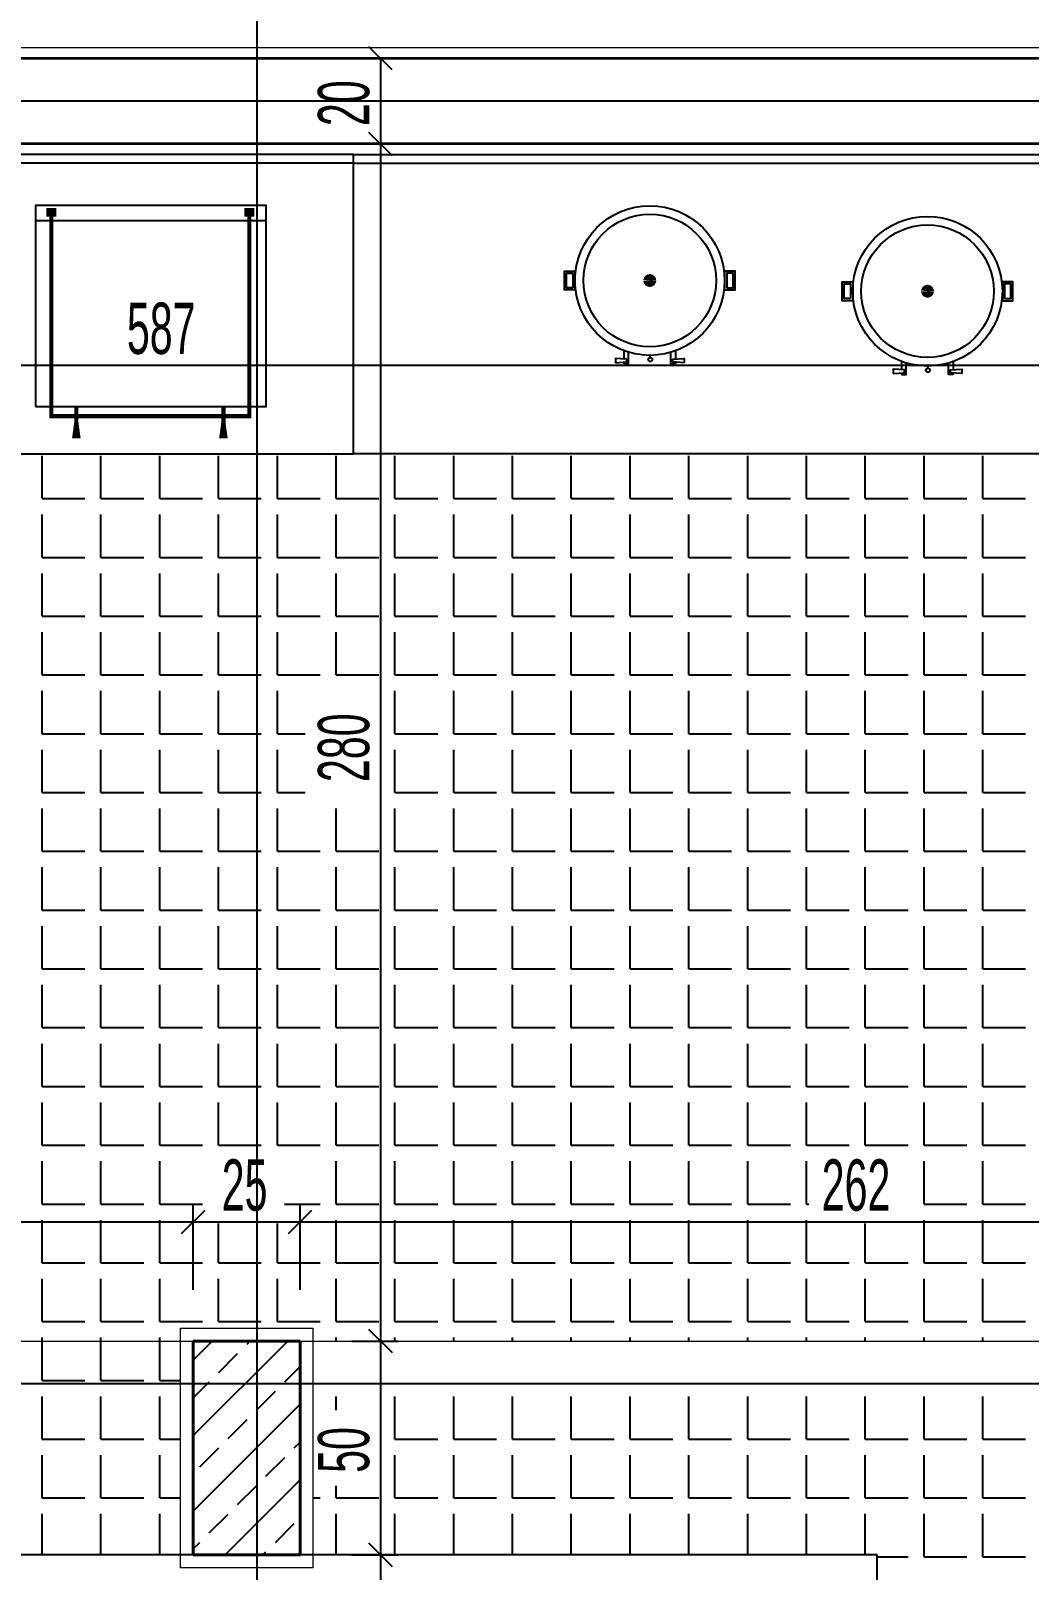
# Model space of a CAD drawing. Header units: inches. Extents: x -7543 to -822, y 102837 to 190349.
# Drawn here: x -836.40287 to -836.37952, y 102836.98463 to 102837.02064 of the extents above; entities that cross this region are included whole.
import ezdxf

# ---------------------------------------------------------------- set-up
doc = ezdxf.new("R2010")
doc.units = ezdxf.units.IN
doc.header["$MEASUREMENT"] = 0
doc.linetypes.add('__ZG_T_P__9', pattern=[22, 1, -10, 1, -10])
doc.linetypes.add('DASHDOTX2', pattern=[2, 1, -0.5, 0, -0.5])
doc.layers.get('0').update_dxf_attribs({"lineweight": 25})
doc.layers.get('Defpoints').update_dxf_attribs({"lineweight": 25})
for name, color, linetype, lineweight in [('AKS', 1, 'Continuous', 25), ('ICOL', 55, 'Continuous', 25), ('İZ DÜŞÜM', 253, 'Continuous', 20), ('KOLON', 2, 'Continuous', 40), ('SIVA', 150, 'Continuous', 15), ('TARAMA', 8, 'Continuous', 25)]:
    doc.layers.add(name, color=color, linetype=linetype, lineweight=lineweight)
doc.layers.add('DUVAR', color=7, linetype='Continuous', lineweight=35, true_color=0xfc4642)
doc.layers.add('TEFRİŞ', color=7, linetype='Continuous', lineweight=25, true_color=0x78462c)
doc.styles.add('OLCU', font='tromand.shx', dxfattribs={"width": 0.6, "height": 12})

msp = doc.modelspace()

# ---------------------------------------------------------------- linework, layer by layer
for q in [(-836.409322, 102837.017544), (-836.375322, 102837.017544)]:
    msp.add_line((-836.395322, 102837.017544), q)
for points in [[(-836.395322, 102837.010744), (-836.395322, 102837.017744), (-836.409322, 102837.017744), (-836.409322, 102837.010744)], [(-836.395322, 102837.010744), (-836.395322, 102837.017744), (-836.375322, 102837.017744), (-836.375322, 102837.010744)], [(-836.402762, 102837.011856), (-836.397362, 102837.011856), (-836.397362, 102837.016556), (-836.402762, 102837.016556)], [(-836.390143, 102837.014578), (-836.390391, 102837.014578), (-836.390391, 102837.01502), (-836.390143, 102837.01502)], [(-836.386643, 102837.014578), (-836.386395, 102837.014578), (-836.386395, 102837.01502), (-836.386643, 102837.01502)], [(-836.390193, 102837.014628), (-836.390341, 102837.014628), (-836.390341, 102837.01497), (-836.390193, 102837.01497)], [(-836.386593, 102837.014628), (-836.386445, 102837.014628), (-836.386445, 102837.01497), (-836.386593, 102837.01497)], [(-836.383648, 102837.014328), (-836.383897, 102837.014328), (-836.383897, 102837.01477), (-836.383648, 102837.01477)], [(-836.383698, 102837.014378), (-836.383847, 102837.014378), (-836.383847, 102837.01472), (-836.383698, 102837.01472)], [(-836.380148, 102837.014328), (-836.3799, 102837.014328), (-836.3799, 102837.01477), (-836.380148, 102837.01477)], [(-836.380098, 102837.014378), (-836.37995, 102837.014378), (-836.37995, 102837.01472), (-836.380098, 102837.01472)], [(-836.389196, 102837.012873), (-836.38893, 102837.012894), (-836.38893, 102837.012957), (-836.389196, 102837.012977)], [(-836.38759, 102837.012873), (-836.387856, 102837.012894), (-836.387856, 102837.012957), (-836.38759, 102837.012977)], [(-836.382701, 102837.012623), (-836.382435, 102837.012644), (-836.382435, 102837.012707), (-836.382701, 102837.012727)], [(-836.381095, 102837.012623), (-836.381361, 102837.012644), (-836.381361, 102837.012707), (-836.381095, 102837.012727)]]:
    msp.add_lwpolyline(points, close=True)
for points, const_width in [([(-836.402507, 102837.016395), (-836.402273, 102837.016395)], 0.0002), ([(-836.397643, 102837.016395), (-836.397876, 102837.016395)], 0.0002), ([(-836.40239, 102837.016363), (-836.40239, 102837.011626), (-836.400075, 102837.011626)], 0.0001), ([(-836.397759, 102837.016363), (-836.397759, 102837.011626), (-836.400075, 102837.011626)], 0.0001)]:
    msp.add_lwpolyline(points, dxfattribs=dict(const_width=const_width))
for points in [[(-836.397362, 102837.016193), (-836.402762, 102837.016193)], [(-836.389003, 102837.013159), (-836.389003, 102837.012962)], [(-836.389003, 102837.012853), (-836.388894, 102837.012853), (-836.388894, 102837.013122)], [(-836.389003, 102837.012888), (-836.389003, 102837.012853)], [(-836.388388, 102837.012998), (-836.388388, 102837.013049)], [(-836.387795, 102837.012853), (-836.387904, 102837.012853), (-836.387904, 102837.013119)], [(-836.387795, 102837.013154), (-836.387795, 102837.012961)], [(-836.387795, 102837.012889), (-836.387795, 102837.012853)], [(-836.382509, 102837.012909), (-836.382509, 102837.012712)], [(-836.382509, 102837.012603), (-836.3824, 102837.012603), (-836.3824, 102837.012872)], [(-836.381301, 102837.012603), (-836.38141, 102837.012603), (-836.38141, 102837.012869)], [(-836.381301, 102837.012904), (-836.381301, 102837.012711)], [(-836.382509, 102837.012638), (-836.382509, 102837.012603)], [(-836.381894, 102837.012748), (-836.381894, 102837.012799)], [(-836.381301, 102837.012639), (-836.381301, 102837.012603)]]:
    msp.add_lwpolyline(points)
at = {"const_width": 0.00015}
for points in [[(-836.388468, 102837.014799, 1), (-836.388318, 102837.014799, 1)], [(-836.381973, 102837.014549, 1), (-836.381823, 102837.014549, 1)]]:
    msp.add_lwpolyline(points, format="xyb", close=True, dxfattribs=at)
for points in [[(-836.401805, 102837.011856, 0.0001, 0.0001, 0), (-836.401805, 102837.011479, 0.0001, 0.0002, 0), (-836.401805, 102837.011108, 0.0002, 0.0002, 0)], [(-836.398366, 102837.011856, 0.0001, 0.0001, 0), (-836.398366, 102837.011479, 0.0001, 0.0002, 0), (-836.398366, 102837.011108, 0.0002, 0.0002, 0)]]:
    msp.add_lwpolyline(points, format="xyseb")
for centre, radius in [((-836.388393, 102837.014799), 0.00175), ((-836.388393, 102837.014799), 0.00155), ((-836.381898, 102837.014549), 0.00175), ((-836.381898, 102837.014549), 0.00155), ((-836.388382, 102837.012951), 0.0000469), ((-836.381888, 102837.012701), 0.0000469)]:
    msp.add_circle(centre, radius)
at = {"layer": 'AKS', "linetype": 'DASHDOTX2', "ltscale": 10}
for p, q in [((-836.397578, 102836.79642), (-836.397578, 102837.030376)), ((-836.34219, 102837.018994), (-836.544072, 102837.018994)), ((-836.34219, 102836.988993), (-836.544572, 102836.988993))]:
    msp.add_line(p, q, dxfattribs=at)
at = {"layer": 'Defpoints', "color": 6}
msp.add_line((-836.725822, 102837.019993), (-836.368322, 102837.019993), dxfattribs=at)
at = {"layer": 'Defpoints', "color": 3}
msp.add_line((-836.370322, 102837.017994), (-836.429072, 102837.017994), dxfattribs=at)
at = {"layer": 'DUVAR'}
for p, q in [((-836.353322, 102837.019994), (-836.429072, 102837.019994)), ((-836.370322, 102837.017994), (-836.429072, 102837.017994))]:
    msp.add_line(p, q, dxfattribs=at)
at = {"layer": 'ICOL'}
for p, q in [((-836.394422, 102837.019724), (-836.394962, 102837.020264)), ((-836.3981, 102837.019994), (-836.394272, 102837.019994)), ((-836.394692, 102837.019994), (-836.394692, 102837.017994)), ((-836.394962, 102837.018264), (-836.394422, 102837.017724)), ((-836.394422, 102837.017724), (-836.394962, 102837.018264)), ((-836.3981, 102837.017994), (-836.394272, 102837.017994)), ((-836.3981, 102837.017994), (-836.394272, 102837.017994)), ((-836.394692, 102837.017994), (-836.394692, 102836.989993)), ((-836.429072, 102837.012818), (-836.370322, 102837.012818)), ((-836.399342, 102836.992509), (-836.398802, 102836.993049)), ((-836.398802, 102836.993049), (-836.399342, 102836.992509)), ((-836.399072, 102836.991193), (-836.399072, 102836.993199)), ((-836.399072, 102836.991193), (-836.399072, 102836.993199)), ((-836.396842, 102836.992509), (-836.396302, 102836.993049)), ((-836.396302, 102836.993049), (-836.396842, 102836.992509)), ((-836.396572, 102836.991193), (-836.396572, 102836.993199)), ((-836.396572, 102836.991193), (-836.396572, 102836.993199)), ((-836.426572, 102836.992779), (-836.399072, 102836.992779)), ((-836.399072, 102836.992779), (-836.396572, 102836.992779)), ((-836.396572, 102836.992779), (-836.370322, 102836.992779)), ((-836.394962, 102836.990263), (-836.394422, 102836.989723)), ((-836.394422, 102836.989723), (-836.394962, 102836.990263)), ((-836.395372, 102836.989993), (-836.394272, 102836.989993)), ((-836.395372, 102836.989993), (-836.394272, 102836.989993)), ((-836.394692, 102836.989993), (-836.394692, 102836.984993)), ((-836.394962, 102836.985263), (-836.394422, 102836.984723)), ((-836.394422, 102836.984723), (-836.394962, 102836.985263)), ((-836.395372, 102836.984993), (-836.394272, 102836.984993)), ((-836.395372, 102836.984993), (-836.394272, 102836.984993)), ((-836.394692, 102836.984993), (-836.394692, 102836.921927))]:
    msp.add_line(p, q, dxfattribs=at)
at = {"layer": 'İZ DÜŞÜM', "linetype": '__ZG_T_P__9'}
msp.add_line((-836.459572, 102836.989993), (-836.353322, 102836.989993), dxfattribs=at)
at = {"layer": 'KOLON'}
for p, q in [((-836.399072, 102836.989993), (-836.396572, 102836.989993)), ((-836.399072, 102836.984993), (-836.399072, 102836.989993)), ((-836.399072, 102836.989993), (-836.396572, 102836.989993)), ((-836.399072, 102836.984993), (-836.399072, 102836.989993)), ((-836.399072, 102836.989993), (-836.396572, 102836.989993)), ((-836.399072, 102836.984993), (-836.399072, 102836.989993)), ((-836.399072, 102836.989993), (-836.396572, 102836.989993)), ((-836.399072, 102836.984993), (-836.399072, 102836.989993)), ((-836.396572, 102836.989993), (-836.396572, 102836.984993)), ((-836.396572, 102836.989993), (-836.396572, 102836.984993)), ((-836.396572, 102836.989993), (-836.396572, 102836.984993)), ((-836.396572, 102836.989993), (-836.396572, 102836.984993)), ((-836.396572, 102836.984993), (-836.399072, 102836.984993)), ((-836.396572, 102836.984993), (-836.399072, 102836.984993)), ((-836.396572, 102836.984993), (-836.399072, 102836.984993)), ((-836.396572, 102836.984993), (-836.399072, 102836.984993))]:
    msp.add_line(p, q, dxfattribs=at)
at = {"layer": 'SIVA'}
for p, q in [((-836.353072, 102837.020244), (-836.459772, 102837.020244)), ((-836.428822, 102837.017744), (-836.370572, 102837.017744)), ((-836.399372, 102836.990293), (-836.396272, 102836.990293)), ((-836.399372, 102836.984693), (-836.399372, 102836.990293)), ((-836.396272, 102836.990293), (-836.396272, 102836.984693)), ((-836.396272, 102836.984693), (-836.399372, 102836.984693))]:
    msp.add_line(p, q, dxfattribs=at)
at = {"layer": 'TARAMA'}
for p, q in [((-836.402604, 102837.009699), (-836.402604, 102837.010699)), ((-836.401229, 102837.009699), (-836.401229, 102837.010699)), ((-836.399854, 102837.009699), (-836.399854, 102837.010699)), ((-836.398479, 102837.009699), (-836.398479, 102837.010699)), ((-836.397104, 102837.009699), (-836.397104, 102837.010699)), ((-836.395729, 102837.009699), (-836.395729, 102837.010699)), ((-836.394354, 102837.009699), (-836.394354, 102837.010699)), ((-836.392979, 102837.009699), (-836.392979, 102837.010699)), ((-836.391604, 102837.009699), (-836.391604, 102837.010699)), ((-836.390229, 102837.009699), (-836.390229, 102837.010699)), ((-836.388854, 102837.009699), (-836.388854, 102837.010699)), ((-836.387479, 102837.009699), (-836.387479, 102837.010699)), ((-836.386104, 102837.009699), (-836.386104, 102837.010699)), ((-836.384729, 102837.009699), (-836.384729, 102837.010699)), ((-836.383354, 102837.009699), (-836.383354, 102837.010699)), ((-836.381979, 102837.009699), (-836.381979, 102837.010699)), ((-836.380604, 102837.009699), (-836.380604, 102837.010699)), ((-836.402604, 102837.009699), (-836.401604, 102837.009699)), ((-836.401229, 102837.009699), (-836.400229, 102837.009699)), ((-836.399854, 102837.009699), (-836.398854, 102837.009699)), ((-836.398479, 102837.009699), (-836.397578, 102837.009699)), ((-836.397578, 102837.009699), (-836.397479, 102837.009699)), ((-836.397104, 102837.009699), (-836.396104, 102837.009699)), ((-836.395729, 102837.009699), (-836.394729, 102837.009699)), ((-836.394354, 102837.009699), (-836.393354, 102837.009699)), ((-836.392979, 102837.009699), (-836.391979, 102837.009699)), ((-836.391604, 102837.009699), (-836.390604, 102837.009699)), ((-836.390229, 102837.009699), (-836.389229, 102837.009699)), ((-836.388854, 102837.009699), (-836.387854, 102837.009699)), ((-836.387479, 102837.009699), (-836.386479, 102837.009699)), ((-836.386104, 102837.009699), (-836.385104, 102837.009699)), ((-836.384729, 102837.009699), (-836.383729, 102837.009699)), ((-836.383354, 102837.009699), (-836.382354, 102837.009699)), ((-836.381979, 102837.009699), (-836.380979, 102837.009699)), ((-836.380604, 102837.009699), (-836.379604, 102837.009699)), ((-836.402604, 102837.008324), (-836.402604, 102837.009324)), ((-836.401229, 102837.008324), (-836.401229, 102837.009324)), ((-836.399854, 102837.008324), (-836.399854, 102837.009324)), ((-836.398479, 102837.008324), (-836.398479, 102837.009324)), ((-836.397104, 102837.008324), (-836.397104, 102837.009324)), ((-836.395729, 102837.008324), (-836.395729, 102837.009324)), ((-836.394354, 102837.008324), (-836.394354, 102837.009324)), ((-836.392979, 102837.008324), (-836.392979, 102837.009324)), ((-836.391604, 102837.008324), (-836.391604, 102837.009324)), ((-836.390229, 102837.008324), (-836.390229, 102837.009324)), ((-836.388854, 102837.008324), (-836.388854, 102837.009324)), ((-836.387479, 102837.008324), (-836.387479, 102837.009324)), ((-836.386104, 102837.008324), (-836.386104, 102837.009324)), ((-836.384729, 102837.008324), (-836.384729, 102837.009324)), ((-836.383354, 102837.008324), (-836.383354, 102837.009324)), ((-836.381979, 102837.008324), (-836.381979, 102837.009324)), ((-836.380604, 102837.008324), (-836.380604, 102837.009324)), ((-836.402604, 102837.008324), (-836.401604, 102837.008324)), ((-836.401229, 102837.008324), (-836.400229, 102837.008324)), ((-836.399854, 102837.008324), (-836.398854, 102837.008324)), ((-836.398479, 102837.008324), (-836.397578, 102837.008324)), ((-836.397578, 102837.008324), (-836.397479, 102837.008324)), ((-836.397104, 102837.008324), (-836.396104, 102837.008324)), ((-836.395729, 102837.008324), (-836.394729, 102837.008324)), ((-836.394354, 102837.008324), (-836.393354, 102837.008324)), ((-836.392979, 102837.008324), (-836.391979, 102837.008324)), ((-836.391604, 102837.008324), (-836.390604, 102837.008324)), ((-836.390229, 102837.008324), (-836.389229, 102837.008324)), ((-836.388854, 102837.008324), (-836.387854, 102837.008324)), ((-836.387479, 102837.008324), (-836.386479, 102837.008324)), ((-836.386104, 102837.008324), (-836.385104, 102837.008324)), ((-836.384729, 102837.008324), (-836.383729, 102837.008324)), ((-836.383354, 102837.008324), (-836.382354, 102837.008324)), ((-836.381979, 102837.008324), (-836.380979, 102837.008324)), ((-836.380604, 102837.008324), (-836.379604, 102837.008324)), ((-836.402604, 102837.006949), (-836.402604, 102837.007949)), ((-836.401229, 102837.006949), (-836.401229, 102837.007949)), ((-836.399854, 102837.006949), (-836.399854, 102837.007949)), ((-836.398479, 102837.006949), (-836.398479, 102837.007949)), ((-836.397104, 102837.006949), (-836.397104, 102837.007949)), ((-836.395729, 102837.006949), (-836.395729, 102837.007949)), ((-836.394354, 102837.006949), (-836.394354, 102837.007949)), ((-836.392979, 102837.006949), (-836.392979, 102837.007949)), ((-836.391604, 102837.006949), (-836.391604, 102837.007949)), ((-836.390229, 102837.006949), (-836.390229, 102837.007949)), ((-836.388854, 102837.006949), (-836.388854, 102837.007949)), ((-836.387479, 102837.006949), (-836.387479, 102837.007949)), ((-836.386104, 102837.006949), (-836.386104, 102837.007949)), ((-836.384729, 102837.006949), (-836.384729, 102837.007949)), ((-836.383354, 102837.006949), (-836.383354, 102837.007949)), ((-836.381979, 102837.006949), (-836.381979, 102837.007949)), ((-836.380604, 102837.006949), (-836.380604, 102837.007949)), ((-836.402604, 102837.006949), (-836.401604, 102837.006949)), ((-836.401229, 102837.006949), (-836.400229, 102837.006949)), ((-836.399854, 102837.006949), (-836.398854, 102837.006949)), ((-836.398479, 102837.006949), (-836.397578, 102837.006949)), ((-836.397578, 102837.006949), (-836.397479, 102837.006949)), ((-836.397104, 102837.006949), (-836.396104, 102837.006949)), ((-836.395729, 102837.006949), (-836.394729, 102837.006949)), ((-836.394354, 102837.006949), (-836.393354, 102837.006949)), ((-836.392979, 102837.006949), (-836.391979, 102837.006949)), ((-836.391604, 102837.006949), (-836.390604, 102837.006949)), ((-836.390229, 102837.006949), (-836.389229, 102837.006949)), ((-836.388854, 102837.006949), (-836.387854, 102837.006949)), ((-836.387479, 102837.006949), (-836.386479, 102837.006949)), ((-836.386104, 102837.006949), (-836.385104, 102837.006949)), ((-836.384729, 102837.006949), (-836.383729, 102837.006949)), ((-836.383354, 102837.006949), (-836.382354, 102837.006949)), ((-836.381979, 102837.006949), (-836.380979, 102837.006949)), ((-836.380604, 102837.006949), (-836.379604, 102837.006949)), ((-836.402604, 102837.005574), (-836.402604, 102837.006574)), ((-836.401229, 102837.005574), (-836.401229, 102837.006574)), ((-836.399854, 102837.005574), (-836.399854, 102837.006574)), ((-836.398479, 102837.005574), (-836.398479, 102837.006574)), ((-836.397104, 102837.005574), (-836.397104, 102837.006574)), ((-836.395729, 102837.005574), (-836.395729, 102837.006574)), ((-836.394354, 102837.005574), (-836.394354, 102837.006574)), ((-836.392979, 102837.005574), (-836.392979, 102837.006574)), ((-836.391604, 102837.005574), (-836.391604, 102837.006574)), ((-836.390229, 102837.005574), (-836.390229, 102837.006574)), ((-836.388854, 102837.005574), (-836.388854, 102837.006574)), ((-836.387479, 102837.005574), (-836.387479, 102837.006574)), ((-836.386104, 102837.005574), (-836.386104, 102837.006574)), ((-836.384729, 102837.005574), (-836.384729, 102837.006574)), ((-836.383354, 102837.005574), (-836.383354, 102837.006574)), ((-836.381979, 102837.005574), (-836.381979, 102837.006574)), ((-836.380604, 102837.005574), (-836.380604, 102837.006574)), ((-836.402604, 102837.005574), (-836.401604, 102837.005574)), ((-836.401229, 102837.005574), (-836.400229, 102837.005574)), ((-836.399854, 102837.005574), (-836.398854, 102837.005574)), ((-836.398479, 102837.005574), (-836.397578, 102837.005574)), ((-836.397578, 102837.005574), (-836.397479, 102837.005574)), ((-836.397104, 102837.005574), (-836.396104, 102837.005574)), ((-836.395729, 102837.005574), (-836.394729, 102837.005574)), ((-836.394354, 102837.005574), (-836.393354, 102837.005574)), ((-836.392979, 102837.005574), (-836.391979, 102837.005574)), ((-836.391604, 102837.005574), (-836.390604, 102837.005574)), ((-836.390229, 102837.005574), (-836.389229, 102837.005574)), ((-836.388854, 102837.005574), (-836.387854, 102837.005574)), ((-836.387479, 102837.005574), (-836.386479, 102837.005574)), ((-836.386104, 102837.005574), (-836.385104, 102837.005574)), ((-836.384729, 102837.005574), (-836.383729, 102837.005574)), ((-836.383354, 102837.005574), (-836.382354, 102837.005574)), ((-836.381979, 102837.005574), (-836.380979, 102837.005574)), ((-836.380604, 102837.005574), (-836.379604, 102837.005574)), ((-836.402604, 102837.004199), (-836.402604, 102837.005199)), ((-836.401229, 102837.004199), (-836.401229, 102837.005199)), ((-836.399854, 102837.004199), (-836.399854, 102837.005199)), ((-836.398479, 102837.004199), (-836.398479, 102837.005199)), ((-836.397104, 102837.004199), (-836.397104, 102837.005199)), ((-836.394354, 102837.004199), (-836.394354, 102837.005199)), ((-836.392979, 102837.004199), (-836.392979, 102837.005199)), ((-836.391604, 102837.004199), (-836.391604, 102837.005199)), ((-836.390229, 102837.004199), (-836.390229, 102837.005199)), ((-836.388854, 102837.004199), (-836.388854, 102837.005199)), ((-836.387479, 102837.004199), (-836.387479, 102837.005199)), ((-836.386104, 102837.004199), (-836.386104, 102837.005199)), ((-836.384729, 102837.004199), (-836.384729, 102837.005199)), ((-836.383354, 102837.004199), (-836.383354, 102837.005199)), ((-836.381979, 102837.004199), (-836.381979, 102837.005199)), ((-836.380604, 102837.004199), (-836.380604, 102837.005199)), ((-836.402604, 102837.004199), (-836.401604, 102837.004199)), ((-836.401229, 102837.004199), (-836.400229, 102837.004199)), ((-836.399854, 102837.004199), (-836.398854, 102837.004199)), ((-836.398479, 102837.004199), (-836.397578, 102837.004199)), ((-836.397578, 102837.004199), (-836.397479, 102837.004199)), ((-836.397104, 102837.004199), (-836.396456, 102837.004199)), ((-836.394354, 102837.004199), (-836.393354, 102837.004199)), ((-836.392979, 102837.004199), (-836.391979, 102837.004199)), ((-836.391604, 102837.004199), (-836.390604, 102837.004199)), ((-836.390229, 102837.004199), (-836.389229, 102837.004199)), ((-836.388854, 102837.004199), (-836.387854, 102837.004199)), ((-836.387479, 102837.004199), (-836.386479, 102837.004199)), ((-836.386104, 102837.004199), (-836.385104, 102837.004199)), ((-836.384729, 102837.004199), (-836.383729, 102837.004199)), ((-836.383354, 102837.004199), (-836.382354, 102837.004199)), ((-836.381979, 102837.004199), (-836.380979, 102837.004199)), ((-836.380604, 102837.004199), (-836.379604, 102837.004199)), ((-836.402604, 102837.002824), (-836.402604, 102837.003824)), ((-836.401229, 102837.002824), (-836.401229, 102837.003824)), ((-836.399854, 102837.002824), (-836.399854, 102837.003824)), ((-836.398479, 102837.002824), (-836.398479, 102837.003824)), ((-836.397104, 102837.002824), (-836.397104, 102837.003824)), ((-836.394354, 102837.002824), (-836.394354, 102837.003824)), ((-836.392979, 102837.002824), (-836.392979, 102837.003824)), ((-836.391604, 102837.002824), (-836.391604, 102837.003824)), ((-836.390229, 102837.002824), (-836.390229, 102837.003824)), ((-836.388854, 102837.002824), (-836.388854, 102837.003824)), ((-836.387479, 102837.002824), (-836.387479, 102837.003824)), ((-836.386104, 102837.002824), (-836.386104, 102837.003824)), ((-836.384729, 102837.002824), (-836.384729, 102837.003824)), ((-836.383354, 102837.002824), (-836.383354, 102837.003824)), ((-836.381979, 102837.002824), (-836.381979, 102837.003824)), ((-836.380604, 102837.002824), (-836.380604, 102837.003824)), ((-836.402604, 102837.002824), (-836.401604, 102837.002824)), ((-836.401229, 102837.002824), (-836.400229, 102837.002824)), ((-836.399854, 102837.002824), (-836.398854, 102837.002824)), ((-836.398479, 102837.002824), (-836.397578, 102837.002824)), ((-836.397578, 102837.002824), (-836.397479, 102837.002824)), ((-836.397104, 102837.002824), (-836.396456, 102837.002824)), ((-836.394354, 102837.002824), (-836.393354, 102837.002824)), ((-836.392979, 102837.002824), (-836.391979, 102837.002824)), ((-836.391604, 102837.002824), (-836.390604, 102837.002824)), ((-836.390229, 102837.002824), (-836.389229, 102837.002824)), ((-836.388854, 102837.002824), (-836.387854, 102837.002824)), ((-836.387479, 102837.002824), (-836.386479, 102837.002824)), ((-836.386104, 102837.002824), (-836.385104, 102837.002824)), ((-836.384729, 102837.002824), (-836.383729, 102837.002824)), ((-836.383354, 102837.002824), (-836.382354, 102837.002824)), ((-836.381979, 102837.002824), (-836.380979, 102837.002824)), ((-836.380604, 102837.002824), (-836.379604, 102837.002824)), ((-836.402604, 102837.001449), (-836.402604, 102837.002449)), ((-836.401229, 102837.001449), (-836.401229, 102837.002449)), ((-836.399854, 102837.001449), (-836.399854, 102837.002449)), ((-836.398479, 102837.001449), (-836.398479, 102837.002449)), ((-836.397104, 102837.001449), (-836.397104, 102837.002449)), ((-836.395729, 102837.001449), (-836.395729, 102837.002449)), ((-836.394354, 102837.001449), (-836.394354, 102837.002449)), ((-836.392979, 102837.001449), (-836.392979, 102837.002449)), ((-836.391604, 102837.001449), (-836.391604, 102837.002449)), ((-836.390229, 102837.001449), (-836.390229, 102837.002449)), ((-836.388854, 102837.001449), (-836.388854, 102837.002449)), ((-836.387479, 102837.001449), (-836.387479, 102837.002449)), ((-836.386104, 102837.001449), (-836.386104, 102837.002449)), ((-836.384729, 102837.001449), (-836.384729, 102837.002449)), ((-836.383354, 102837.001449), (-836.383354, 102837.002449)), ((-836.381979, 102837.001449), (-836.381979, 102837.002449)), ((-836.380604, 102837.001449), (-836.380604, 102837.002449)), ((-836.402604, 102837.001449), (-836.401604, 102837.001449)), ((-836.401229, 102837.001449), (-836.400229, 102837.001449)), ((-836.399854, 102837.001449), (-836.398854, 102837.001449)), ((-836.398479, 102837.001449), (-836.397578, 102837.001449)), ((-836.397578, 102837.001449), (-836.397479, 102837.001449)), ((-836.397104, 102837.001449), (-836.396104, 102837.001449)), ((-836.395729, 102837.001449), (-836.394729, 102837.001449)), ((-836.394354, 102837.001449), (-836.393354, 102837.001449)), ((-836.392979, 102837.001449), (-836.391979, 102837.001449)), ((-836.391604, 102837.001449), (-836.390604, 102837.001449)), ((-836.390229, 102837.001449), (-836.389229, 102837.001449)), ((-836.388854, 102837.001449), (-836.387854, 102837.001449)), ((-836.387479, 102837.001449), (-836.386479, 102837.001449)), ((-836.386104, 102837.001449), (-836.385104, 102837.001449)), ((-836.384729, 102837.001449), (-836.383729, 102837.001449)), ((-836.383354, 102837.001449), (-836.382354, 102837.001449)), ((-836.381979, 102837.001449), (-836.380979, 102837.001449)), ((-836.380604, 102837.001449), (-836.379604, 102837.001449)), ((-836.402604, 102837.000074), (-836.402604, 102837.001074)), ((-836.401229, 102837.000074), (-836.401229, 102837.001074)), ((-836.399854, 102837.000074), (-836.399854, 102837.001074)), ((-836.398479, 102837.000074), (-836.398479, 102837.001074)), ((-836.397104, 102837.000074), (-836.397104, 102837.001074)), ((-836.395729, 102837.000074), (-836.395729, 102837.001074)), ((-836.394354, 102837.000074), (-836.394354, 102837.001074)), ((-836.392979, 102837.000074), (-836.392979, 102837.001074)), ((-836.391604, 102837.000074), (-836.391604, 102837.001074)), ((-836.390229, 102837.000074), (-836.390229, 102837.001074)), ((-836.388854, 102837.000074), (-836.388854, 102837.001074)), ((-836.387479, 102837.000074), (-836.387479, 102837.001074)), ((-836.386104, 102837.000074), (-836.386104, 102837.001074)), ((-836.384729, 102837.000074), (-836.384729, 102837.001074)), ((-836.383354, 102837.000074), (-836.383354, 102837.001074)), ((-836.381979, 102837.000074), (-836.381979, 102837.001074)), ((-836.380604, 102837.000074), (-836.380604, 102837.001074)), ((-836.402604, 102837.000074), (-836.401604, 102837.000074)), ((-836.401229, 102837.000074), (-836.400229, 102837.000074)), ((-836.399854, 102837.000074), (-836.398854, 102837.000074)), ((-836.398479, 102837.000074), (-836.397578, 102837.000074)), ((-836.397578, 102837.000074), (-836.397479, 102837.000074)), ((-836.397104, 102837.000074), (-836.396104, 102837.000074)), ((-836.395729, 102837.000074), (-836.394729, 102837.000074)), ((-836.394354, 102837.000074), (-836.393354, 102837.000074)), ((-836.392979, 102837.000074), (-836.391979, 102837.000074)), ((-836.391604, 102837.000074), (-836.390604, 102837.000074)), ((-836.390229, 102837.000074), (-836.389229, 102837.000074)), ((-836.388854, 102837.000074), (-836.387854, 102837.000074)), ((-836.387479, 102837.000074), (-836.386479, 102837.000074)), ((-836.386104, 102837.000074), (-836.385104, 102837.000074)), ((-836.384729, 102837.000074), (-836.383729, 102837.000074)), ((-836.383354, 102837.000074), (-836.382354, 102837.000074)), ((-836.381979, 102837.000074), (-836.380979, 102837.000074)), ((-836.380604, 102837.000074), (-836.379604, 102837.000074)), ((-836.402604, 102836.998699), (-836.402604, 102836.999699)), ((-836.401229, 102836.998699), (-836.401229, 102836.999699)), ((-836.399854, 102836.998699), (-836.399854, 102836.999699)), ((-836.398479, 102836.998699), (-836.398479, 102836.999699)), ((-836.397104, 102836.998699), (-836.397104, 102836.999699)), ((-836.395729, 102836.998699), (-836.395729, 102836.999699)), ((-836.394354, 102836.998699), (-836.394354, 102836.999699)), ((-836.392979, 102836.998699), (-836.392979, 102836.999699)), ((-836.391604, 102836.998699), (-836.391604, 102836.999699)), ((-836.390229, 102836.998699), (-836.390229, 102836.999699)), ((-836.388854, 102836.998699), (-836.388854, 102836.999699)), ((-836.387479, 102836.998699), (-836.387479, 102836.999699)), ((-836.386104, 102836.998699), (-836.386104, 102836.999699)), ((-836.384729, 102836.998699), (-836.384729, 102836.999699)), ((-836.383354, 102836.998699), (-836.383354, 102836.999699)), ((-836.381979, 102836.998699), (-836.381979, 102836.999699)), ((-836.380604, 102836.998699), (-836.380604, 102836.999699)), ((-836.402604, 102836.998699), (-836.401604, 102836.998699)), ((-836.401229, 102836.998699), (-836.400229, 102836.998699)), ((-836.399854, 102836.998699), (-836.398854, 102836.998699)), ((-836.398479, 102836.998699), (-836.397578, 102836.998699)), ((-836.397578, 102836.998699), (-836.397479, 102836.998699)), ((-836.397104, 102836.998699), (-836.396104, 102836.998699)), ((-836.395729, 102836.998699), (-836.394729, 102836.998699)), ((-836.394354, 102836.998699), (-836.393354, 102836.998699)), ((-836.392979, 102836.998699), (-836.391979, 102836.998699)), ((-836.391604, 102836.998699), (-836.390604, 102836.998699)), ((-836.390229, 102836.998699), (-836.389229, 102836.998699)), ((-836.388854, 102836.998699), (-836.387854, 102836.998699)), ((-836.387479, 102836.998699), (-836.386479, 102836.998699)), ((-836.386104, 102836.998699), (-836.385104, 102836.998699)), ((-836.384729, 102836.998699), (-836.383729, 102836.998699)), ((-836.383354, 102836.998699), (-836.382354, 102836.998699)), ((-836.381979, 102836.998699), (-836.380979, 102836.998699)), ((-836.380604, 102836.998699), (-836.379604, 102836.998699)), ((-836.402604, 102836.997324), (-836.402604, 102836.998324)), ((-836.401229, 102836.997324), (-836.401229, 102836.998324)), ((-836.399854, 102836.997324), (-836.399854, 102836.998324)), ((-836.398479, 102836.997324), (-836.398479, 102836.998324)), ((-836.397104, 102836.997324), (-836.397104, 102836.998324)), ((-836.395729, 102836.997324), (-836.395729, 102836.998324)), ((-836.394354, 102836.997324), (-836.394354, 102836.998324)), ((-836.392979, 102836.997324), (-836.392979, 102836.998324)), ((-836.391604, 102836.997324), (-836.391604, 102836.998324)), ((-836.390229, 102836.997324), (-836.390229, 102836.998324)), ((-836.388854, 102836.997324), (-836.388854, 102836.998324)), ((-836.387479, 102836.997324), (-836.387479, 102836.998324)), ((-836.386104, 102836.997324), (-836.386104, 102836.998324)), ((-836.384729, 102836.997324), (-836.384729, 102836.998324)), ((-836.383354, 102836.997324), (-836.383354, 102836.998324)), ((-836.381979, 102836.997324), (-836.381979, 102836.998324)), ((-836.380604, 102836.997324), (-836.380604, 102836.998324)), ((-836.402604, 102836.997324), (-836.401604, 102836.997324)), ((-836.401229, 102836.997324), (-836.400229, 102836.997324)), ((-836.399854, 102836.997324), (-836.398854, 102836.997324)), ((-836.398479, 102836.997324), (-836.397578, 102836.997324)), ((-836.397578, 102836.997324), (-836.397479, 102836.997324)), ((-836.397104, 102836.997324), (-836.396104, 102836.997324)), ((-836.395729, 102836.997324), (-836.394729, 102836.997324)), ((-836.394354, 102836.997324), (-836.393354, 102836.997324)), ((-836.392979, 102836.997324), (-836.391979, 102836.997324)), ((-836.391604, 102836.997324), (-836.390604, 102836.997324)), ((-836.390229, 102836.997324), (-836.389229, 102836.997324)), ((-836.388854, 102836.997324), (-836.387854, 102836.997324)), ((-836.387479, 102836.997324), (-836.386479, 102836.997324)), ((-836.386104, 102836.997324), (-836.385104, 102836.997324)), ((-836.384729, 102836.997324), (-836.383729, 102836.997324)), ((-836.383354, 102836.997324), (-836.382354, 102836.997324)), ((-836.381979, 102836.997324), (-836.380979, 102836.997324)), ((-836.380604, 102836.997324), (-836.379604, 102836.997324)), ((-836.402604, 102836.995949), (-836.402604, 102836.996949)), ((-836.401229, 102836.995949), (-836.401229, 102836.996949)), ((-836.399854, 102836.995949), (-836.399854, 102836.996949)), ((-836.398479, 102836.995949), (-836.398479, 102836.996949)), ((-836.397104, 102836.995949), (-836.397104, 102836.996949)), ((-836.395729, 102836.995949), (-836.395729, 102836.996949)), ((-836.394354, 102836.995949), (-836.394354, 102836.996949)), ((-836.392979, 102836.995949), (-836.392979, 102836.996949)), ((-836.391604, 102836.995949), (-836.391604, 102836.996949)), ((-836.390229, 102836.995949), (-836.390229, 102836.996949)), ((-836.388854, 102836.995949), (-836.388854, 102836.996949)), ((-836.387479, 102836.995949), (-836.387479, 102836.996949)), ((-836.386104, 102836.995949), (-836.386104, 102836.996949)), ((-836.384729, 102836.995949), (-836.384729, 102836.996949)), ((-836.383354, 102836.995949), (-836.383354, 102836.996949)), ((-836.381979, 102836.995949), (-836.381979, 102836.996949)), ((-836.380604, 102836.995949), (-836.380604, 102836.996949)), ((-836.402604, 102836.995949), (-836.401604, 102836.995949)), ((-836.401229, 102836.995949), (-836.400229, 102836.995949)), ((-836.399854, 102836.995949), (-836.398854, 102836.995949)), ((-836.398479, 102836.995949), (-836.397578, 102836.995949)), ((-836.397578, 102836.995949), (-836.397479, 102836.995949)), ((-836.397104, 102836.995949), (-836.396104, 102836.995949)), ((-836.395729, 102836.995949), (-836.394729, 102836.995949)), ((-836.394354, 102836.995949), (-836.393354, 102836.995949)), ((-836.392979, 102836.995949), (-836.391979, 102836.995949)), ((-836.391604, 102836.995949), (-836.390604, 102836.995949)), ((-836.390229, 102836.995949), (-836.389229, 102836.995949)), ((-836.388854, 102836.995949), (-836.387854, 102836.995949)), ((-836.387479, 102836.995949), (-836.386479, 102836.995949)), ((-836.386104, 102836.995949), (-836.385104, 102836.995949)), ((-836.384729, 102836.995949), (-836.383729, 102836.995949)), ((-836.383354, 102836.995949), (-836.382354, 102836.995949)), ((-836.381979, 102836.995949), (-836.380979, 102836.995949)), ((-836.380604, 102836.995949), (-836.379604, 102836.995949)), ((-836.402604, 102836.994574), (-836.402604, 102836.995574)), ((-836.401229, 102836.994574), (-836.401229, 102836.995574)), ((-836.399854, 102836.994574), (-836.399854, 102836.995574)), ((-836.398479, 102836.994574), (-836.398479, 102836.995574)), ((-836.397104, 102836.994574), (-836.397104, 102836.995574)), ((-836.395729, 102836.994574), (-836.395729, 102836.995574)), ((-836.394354, 102836.994574), (-836.394354, 102836.995574)), ((-836.392979, 102836.994574), (-836.392979, 102836.995574)), ((-836.391604, 102836.994574), (-836.391604, 102836.995574)), ((-836.390229, 102836.994574), (-836.390229, 102836.995574)), ((-836.388854, 102836.994574), (-836.388854, 102836.995574)), ((-836.387479, 102836.994574), (-836.387479, 102836.995574)), ((-836.386104, 102836.994574), (-836.386104, 102836.995574)), ((-836.384729, 102836.994574), (-836.384729, 102836.995574)), ((-836.383354, 102836.994574), (-836.383354, 102836.995574)), ((-836.381979, 102836.994574), (-836.381979, 102836.995574)), ((-836.380604, 102836.994574), (-836.380604, 102836.995574)), ((-836.402604, 102836.994574), (-836.401604, 102836.994574)), ((-836.401229, 102836.994574), (-836.400229, 102836.994574)), ((-836.399854, 102836.994574), (-836.398854, 102836.994574)), ((-836.398479, 102836.994574), (-836.397578, 102836.994574)), ((-836.397578, 102836.994574), (-836.397479, 102836.994574)), ((-836.397104, 102836.994574), (-836.396104, 102836.994574)), ((-836.395729, 102836.994574), (-836.394729, 102836.994574)), ((-836.394354, 102836.994574), (-836.393354, 102836.994574)), ((-836.392979, 102836.994574), (-836.391979, 102836.994574)), ((-836.391604, 102836.994574), (-836.390604, 102836.994574)), ((-836.390229, 102836.994574), (-836.389229, 102836.994574)), ((-836.388854, 102836.994574), (-836.387854, 102836.994574)), ((-836.387479, 102836.994574), (-836.386479, 102836.994574)), ((-836.386104, 102836.994574), (-836.385104, 102836.994574)), ((-836.384729, 102836.994574), (-836.383729, 102836.994574)), ((-836.383354, 102836.994574), (-836.382354, 102836.994574)), ((-836.381979, 102836.994574), (-836.380979, 102836.994574)), ((-836.380604, 102836.994574), (-836.379604, 102836.994574)), ((-836.402604, 102836.993199), (-836.402604, 102836.994199)), ((-836.401229, 102836.993199), (-836.401229, 102836.994199)), ((-836.399854, 102836.993199), (-836.399854, 102836.994199)), ((-836.395729, 102836.993199), (-836.395729, 102836.994199)), ((-836.394354, 102836.993199), (-836.394354, 102836.994199)), ((-836.392979, 102836.993199), (-836.392979, 102836.994199)), ((-836.391604, 102836.993199), (-836.391604, 102836.994199)), ((-836.390229, 102836.993199), (-836.390229, 102836.994199)), ((-836.388854, 102836.993199), (-836.388854, 102836.994199)), ((-836.387479, 102836.993199), (-836.387479, 102836.994199)), ((-836.386104, 102836.993199), (-836.386104, 102836.994199)), ((-836.384729, 102836.993199), (-836.384729, 102836.994199)), ((-836.381979, 102836.993199), (-836.381979, 102836.994199)), ((-836.380604, 102836.993199), (-836.380604, 102836.994199)), ((-836.402604, 102836.993199), (-836.401604, 102836.993199)), ((-836.401229, 102836.993199), (-836.400229, 102836.993199)), ((-836.399854, 102836.993199), (-836.398854, 102836.993199)), ((-836.396939, 102836.993199), (-836.396104, 102836.993199)), ((-836.395729, 102836.993199), (-836.394729, 102836.993199)), ((-836.394354, 102836.993199), (-836.393354, 102836.993199)), ((-836.392979, 102836.993199), (-836.391979, 102836.993199)), ((-836.391604, 102836.993199), (-836.390604, 102836.993199)), ((-836.390229, 102836.993199), (-836.389229, 102836.993199)), ((-836.388854, 102836.993199), (-836.387854, 102836.993199)), ((-836.387479, 102836.993199), (-836.386479, 102836.993199)), ((-836.386104, 102836.993199), (-836.385104, 102836.993199)), ((-836.384729, 102836.993199), (-836.384673, 102836.993199)), ((-836.381979, 102836.993199), (-836.380979, 102836.993199)), ((-836.380604, 102836.993199), (-836.379604, 102836.993199)), ((-836.402604, 102836.991824), (-836.402604, 102836.992824)), ((-836.401229, 102836.991824), (-836.401229, 102836.992824)), ((-836.399854, 102836.991824), (-836.399854, 102836.992824)), ((-836.398479, 102836.991824), (-836.398479, 102836.992743)), ((-836.397104, 102836.991824), (-836.397104, 102836.992743)), ((-836.395729, 102836.991824), (-836.395729, 102836.992824)), ((-836.394354, 102836.991824), (-836.394354, 102836.992824)), ((-836.392979, 102836.991824), (-836.392979, 102836.992824)), ((-836.391604, 102836.991824), (-836.391604, 102836.992824)), ((-836.390229, 102836.991824), (-836.390229, 102836.992824)), ((-836.388854, 102836.991824), (-836.388854, 102836.992824)), ((-836.387479, 102836.991824), (-836.387479, 102836.992824)), ((-836.386104, 102836.991824), (-836.386104, 102836.992824)), ((-836.384729, 102836.991824), (-836.384729, 102836.992824)), ((-836.383354, 102836.991824), (-836.383354, 102836.992743)), ((-836.381979, 102836.991824), (-836.381979, 102836.992824)), ((-836.380604, 102836.991824), (-836.380604, 102836.992824)), ((-836.402604, 102836.991824), (-836.401604, 102836.991824)), ((-836.401229, 102836.991824), (-836.400229, 102836.991824)), ((-836.399854, 102836.991824), (-836.398854, 102836.991824)), ((-836.398479, 102836.991824), (-836.397578, 102836.991824)), ((-836.397578, 102836.991824), (-836.397479, 102836.991824)), ((-836.397104, 102836.991824), (-836.396104, 102836.991824)), ((-836.395729, 102836.991824), (-836.394729, 102836.991824)), ((-836.394354, 102836.991824), (-836.393354, 102836.991824)), ((-836.392979, 102836.991824), (-836.391979, 102836.991824)), ((-836.391604, 102836.991824), (-836.390604, 102836.991824)), ((-836.390229, 102836.991824), (-836.389229, 102836.991824)), ((-836.388854, 102836.991824), (-836.387854, 102836.991824)), ((-836.387479, 102836.991824), (-836.386479, 102836.991824)), ((-836.386104, 102836.991824), (-836.385104, 102836.991824)), ((-836.384729, 102836.991824), (-836.383729, 102836.991824)), ((-836.383354, 102836.991824), (-836.382354, 102836.991824)), ((-836.381979, 102836.991824), (-836.380979, 102836.991824)), ((-836.380604, 102836.991824), (-836.379604, 102836.991824)), ((-836.402604, 102836.990449), (-836.402604, 102836.991449)), ((-836.401229, 102836.990449), (-836.401229, 102836.991449)), ((-836.399854, 102836.990449), (-836.399854, 102836.991449)), ((-836.398479, 102836.990449), (-836.398479, 102836.991449)), ((-836.397104, 102836.990449), (-836.397104, 102836.991449)), ((-836.395729, 102836.990449), (-836.395729, 102836.991449)), ((-836.394354, 102836.990449), (-836.394354, 102836.991449)), ((-836.392979, 102836.990449), (-836.392979, 102836.991449)), ((-836.391604, 102836.990449), (-836.391604, 102836.991449)), ((-836.390229, 102836.990449), (-836.390229, 102836.991449)), ((-836.388854, 102836.990449), (-836.388854, 102836.991449)), ((-836.387479, 102836.990449), (-836.387479, 102836.991449)), ((-836.386104, 102836.990449), (-836.386104, 102836.991449)), ((-836.384729, 102836.990449), (-836.384729, 102836.991449)), ((-836.383354, 102836.990449), (-836.383354, 102836.991449)), ((-836.381979, 102836.990449), (-836.381979, 102836.991449)), ((-836.380604, 102836.990449), (-836.380604, 102836.991449)), ((-836.402604, 102836.990449), (-836.401604, 102836.990449)), ((-836.401229, 102836.990449), (-836.400229, 102836.990449)), ((-836.399854, 102836.990449), (-836.398854, 102836.990449)), ((-836.398479, 102836.990449), (-836.397578, 102836.990449)), ((-836.397578, 102836.990449), (-836.397479, 102836.990449)), ((-836.397104, 102836.990449), (-836.396104, 102836.990449)), ((-836.395729, 102836.990449), (-836.394729, 102836.990449)), ((-836.394354, 102836.990449), (-836.393354, 102836.990449)), ((-836.392979, 102836.990449), (-836.391979, 102836.990449)), ((-836.391604, 102836.990449), (-836.390604, 102836.990449)), ((-836.390229, 102836.990449), (-836.389229, 102836.990449)), ((-836.388854, 102836.990449), (-836.387854, 102836.990449)), ((-836.387479, 102836.990449), (-836.386479, 102836.990449)), ((-836.386104, 102836.990449), (-836.385104, 102836.990449)), ((-836.384729, 102836.990449), (-836.383729, 102836.990449)), ((-836.383354, 102836.990449), (-836.382354, 102836.990449)), ((-836.381979, 102836.990449), (-836.380979, 102836.990449)), ((-836.380604, 102836.990449), (-836.379604, 102836.990449)), ((-836.402604, 102836.989993), (-836.402604, 102836.990074)), ((-836.402604, 102836.989074), (-836.402604, 102836.989993)), ((-836.401229, 102836.989993), (-836.401229, 102836.990074)), ((-836.401229, 102836.989074), (-836.401229, 102836.989993)), ((-836.399854, 102836.989993), (-836.399854, 102836.990074)), ((-836.399854, 102836.989074), (-836.399854, 102836.989993)), ((-836.399072, 102836.989549), (-836.398628, 102836.989993)), ((-836.399072, 102836.987781), (-836.39686, 102836.989993)), ((-836.397813, 102836.989924), (-836.397744, 102836.989993)), ((-836.395729, 102836.989993), (-836.395729, 102836.990074)), ((-836.394354, 102836.989993), (-836.394354, 102836.990074)), ((-836.392979, 102836.989993), (-836.392979, 102836.990074)), ((-836.391604, 102836.989993), (-836.391604, 102836.990074)), ((-836.390229, 102836.989993), (-836.390229, 102836.990074)), ((-836.388854, 102836.989993), (-836.388854, 102836.990074)), ((-836.387479, 102836.989993), (-836.387479, 102836.990074)), ((-836.386104, 102836.989993), (-836.386104, 102836.990074)), ((-836.384729, 102836.989993), (-836.384729, 102836.990074)), ((-836.383354, 102836.989993), (-836.383354, 102836.990074)), ((-836.381979, 102836.989993), (-836.381979, 102836.990074)), ((-836.380604, 102836.989993), (-836.380604, 102836.990074)), ((-836.398476, 102836.989261), (-836.398034, 102836.989703)), ((-836.402604, 102836.989074), (-836.401604, 102836.989074)), ((-836.401229, 102836.989074), (-836.400229, 102836.989074)), ((-836.399854, 102836.989074), (-836.399372, 102836.989074)), ((-836.396929, 102836.98904), (-836.396572, 102836.989398)), ((-836.399072, 102836.988665), (-836.398697, 102836.98904)), ((-836.397592, 102836.988377), (-836.39715, 102836.988819)), ((-836.402604, 102836.987699), (-836.402604, 102836.988699)), ((-836.401229, 102836.987699), (-836.401229, 102836.988699)), ((-836.399854, 102836.987699), (-836.399854, 102836.988699)), ((-836.399072, 102836.986014), (-836.396572, 102836.988514)), ((-836.395729, 102836.988376), (-836.395729, 102836.988699)), ((-836.394354, 102836.987699), (-836.394354, 102836.988699)), ((-836.392979, 102836.987699), (-836.392979, 102836.988699)), ((-836.391604, 102836.987699), (-836.391604, 102836.988699)), ((-836.390229, 102836.987699), (-836.390229, 102836.988699)), ((-836.388854, 102836.987699), (-836.388854, 102836.988699)), ((-836.387479, 102836.987699), (-836.387479, 102836.988699)), ((-836.386104, 102836.987699), (-836.386104, 102836.988699)), ((-836.384729, 102836.987699), (-836.384729, 102836.988699)), ((-836.383354, 102836.987699), (-836.383354, 102836.988699)), ((-836.381979, 102836.987699), (-836.381979, 102836.988699)), ((-836.380604, 102836.987699), (-836.380604, 102836.988699)), ((-836.398255, 102836.987714), (-836.397813, 102836.988156)), ((-836.402604, 102836.987699), (-836.401604, 102836.987699)), ((-836.401229, 102836.987699), (-836.400229, 102836.987699)), ((-836.399854, 102836.987699), (-836.399372, 102836.987699)), ((-836.394354, 102836.987699), (-836.393354, 102836.987699)), ((-836.392979, 102836.987699), (-836.391979, 102836.987699)), ((-836.391604, 102836.987699), (-836.390604, 102836.987699)), ((-836.390229, 102836.987699), (-836.389229, 102836.987699)), ((-836.388854, 102836.987699), (-836.387854, 102836.987699)), ((-836.387479, 102836.987699), (-836.386479, 102836.987699)), ((-836.386104, 102836.987699), (-836.385104, 102836.987699)), ((-836.384729, 102836.987699), (-836.383729, 102836.987699)), ((-836.383354, 102836.987699), (-836.382354, 102836.987699)), ((-836.381979, 102836.987699), (-836.380979, 102836.987699)), ((-836.380604, 102836.987699), (-836.379604, 102836.987699)), ((-836.402604, 102836.986324), (-836.402604, 102836.987324)), ((-836.401229, 102836.986324), (-836.401229, 102836.987324)), ((-836.399854, 102836.986324), (-836.399854, 102836.987324)), ((-836.398918, 102836.987051), (-836.398476, 102836.987493)), ((-836.397371, 102836.986831), (-836.396929, 102836.987272)), ((-836.396708, 102836.987493), (-836.396572, 102836.98763)), ((-836.394354, 102836.986324), (-836.394354, 102836.987324)), ((-836.392979, 102836.986324), (-836.392979, 102836.987324)), ((-836.391604, 102836.986324), (-836.391604, 102836.987324)), ((-836.390229, 102836.986324), (-836.390229, 102836.987324)), ((-836.388854, 102836.986324), (-836.388854, 102836.987324)), ((-836.387479, 102836.986324), (-836.387479, 102836.987324)), ((-836.386104, 102836.986324), (-836.386104, 102836.987324)), ((-836.384729, 102836.986324), (-836.384729, 102836.987324)), ((-836.383354, 102836.986324), (-836.383354, 102836.987324)), ((-836.381979, 102836.986324), (-836.381979, 102836.987324)), ((-836.380604, 102836.986324), (-836.380604, 102836.987324)), ((-836.398325, 102836.984993), (-836.396572, 102836.986746)), ((-836.398034, 102836.986168), (-836.397592, 102836.98661)), ((-836.395729, 102836.986324), (-836.395729, 102836.98661)), ((-836.402604, 102836.986324), (-836.401604, 102836.986324)), ((-836.401229, 102836.986324), (-836.400229, 102836.986324)), ((-836.399854, 102836.986324), (-836.399372, 102836.986324)), ((-836.396272, 102836.986324), (-836.396104, 102836.986324)), ((-836.395729, 102836.986324), (-836.394729, 102836.986324)), ((-836.394354, 102836.986324), (-836.393354, 102836.986324)), ((-836.392979, 102836.986324), (-836.391979, 102836.986324)), ((-836.391604, 102836.986324), (-836.390604, 102836.986324)), ((-836.390229, 102836.986324), (-836.389229, 102836.986324)), ((-836.388854, 102836.986324), (-836.387854, 102836.986324)), ((-836.387479, 102836.986324), (-836.386479, 102836.986324)), ((-836.386104, 102836.986324), (-836.385104, 102836.986324)), ((-836.384729, 102836.986324), (-836.383729, 102836.986324)), ((-836.383354, 102836.986324), (-836.382354, 102836.986324)), ((-836.381979, 102836.986324), (-836.380979, 102836.986324)), ((-836.380604, 102836.986324), (-836.379604, 102836.986324)), ((-836.402604, 102836.984993), (-836.402604, 102836.985949)), ((-836.401229, 102836.984993), (-836.401229, 102836.985949)), ((-836.399854, 102836.984993), (-836.399854, 102836.985949)), ((-836.398697, 102836.985505), (-836.398255, 102836.985947)), ((-836.395729, 102836.984993), (-836.395729, 102836.985949)), ((-836.394354, 102836.984993), (-836.394354, 102836.985949)), ((-836.392979, 102836.984993), (-836.392979, 102836.985949)), ((-836.391604, 102836.984993), (-836.391604, 102836.985949)), ((-836.390229, 102836.984993), (-836.390229, 102836.985949)), ((-836.388854, 102836.984993), (-836.388854, 102836.985949)), ((-836.387479, 102836.984993), (-836.387479, 102836.985949)), ((-836.386104, 102836.984993), (-836.386104, 102836.985949)), ((-836.384729, 102836.984993), (-836.384729, 102836.985949)), ((-836.383354, 102836.984993), (-836.383354, 102836.985949)), ((-836.381979, 102836.984949), (-836.381979, 102836.985949)), ((-836.380604, 102836.984949), (-836.380604, 102836.985949)), ((-836.39715, 102836.985284), (-836.396708, 102836.985726)), ((-836.399072, 102836.98513), (-836.398918, 102836.985284)), ((-836.397441, 102836.984993), (-836.397371, 102836.985063)), ((-836.383072, 102836.984949), (-836.382354, 102836.984949)), ((-836.381979, 102836.984949), (-836.380979, 102836.984949)), ((-836.380604, 102836.984949), (-836.379604, 102836.984949))]:
    msp.add_line(p, q, dxfattribs=at)
at = {"layer": 'TEFRİŞ', "ltscale": 5}
for p, q in [((-836.383072, 102836.984993), (-836.405072, 102836.984993)), ((-836.383072, 102836.951493), (-836.383072, 102836.984993))]:
    msp.add_line(p, q, dxfattribs=at)

# ---------------------------------------------------------------- texts
at = {"layer": 'ICOL', "style": 'OLCU', "width": 0.6}
for s, p in [('20', (-836.394956, 102837.018411)), ('280', (-836.394956, 102837.003068)), ('50', (-836.394956, 102836.98691))]:
    msp.add_text(s, height=0.0012, rotation=90, dxfattribs=at).set_placement(p)
for s, p in [('587', (-836.400623, 102837.013082)), ('25', (-836.398405, 102836.993043)), ('262', (-836.384373, 102836.993043))]:
    msp.add_text(s, height=0.0012, dxfattribs=at).set_placement(p)

doc.saveas('drawing.dxf')
